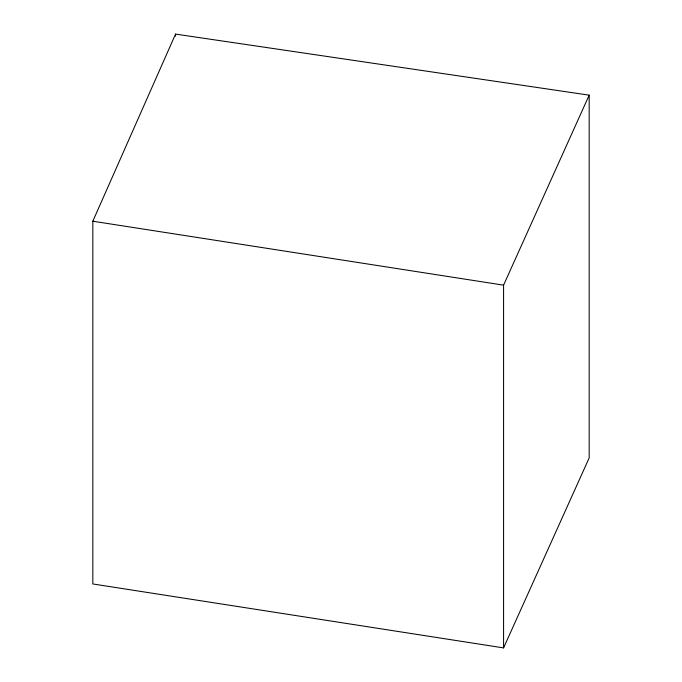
<?xml version="1.0" encoding="UTF-8"?>
<svg xmlns="http://www.w3.org/2000/svg" width="682" height="682" viewBox="0 0 682 682"><rect width="100%" height="100%" fill="white"/><g stroke="black" fill="none" stroke-linecap="round" stroke-linejoin="round"><path stroke-width="1.02" d="M92.82 221.215L175.547 34.1L589.18 95.156L589.18 457.912L503.572 647.9L92.82 583.962L92.82 221.215L503.572 285.153L589.18 95.156M503.572 285.153L503.572 647.9M175.547 34.1L175.547 36.231"/></g></svg>
